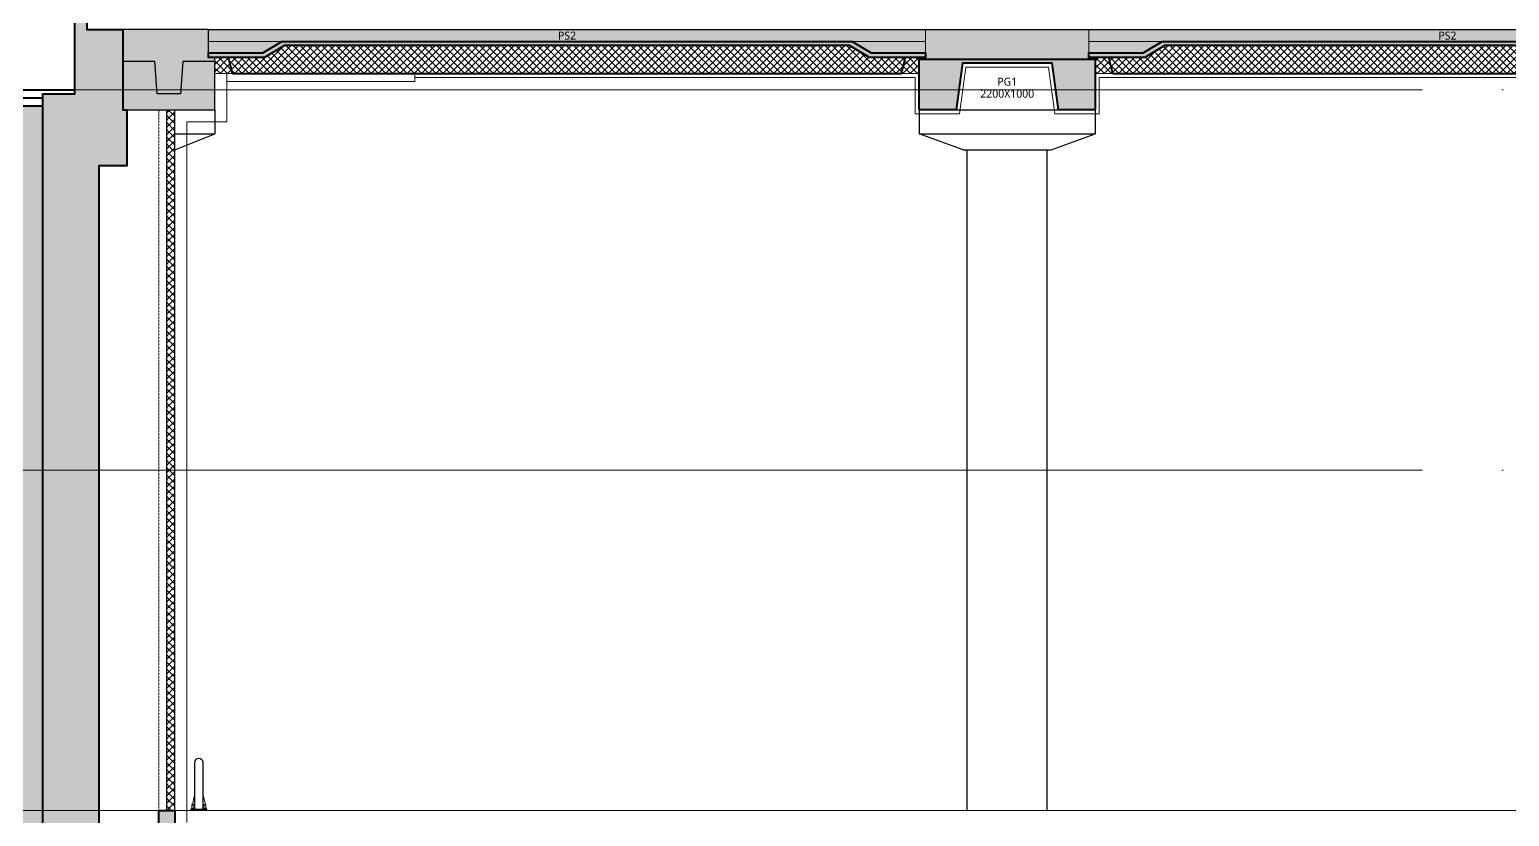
# Model space of a CAD drawing. Header units: millimetres. Extents: x 0 to 420000, y 0 to 297000.
# Drawn here: x 154798 to 173288, y 158425 to 168250 of the extents above; entities that cross this region are included whole.
import ezdxf
from ezdxf.enums import TextEntityAlignment as Align

# ---------------------------------------------------------------- set-up
doc = ezdxf.new("R2010")
doc.units = ezdxf.units.MM
doc.linetypes.add('CEN', pattern=[62, 60, -1, 0, -1])
doc.linetypes.add('HIDDEN', pattern=[0.375, 0.25, -0.125])
for name, color, linetype, lineweight in [('A-AXIS-LINE', 1, 'CEN', 15), ('A-CONC-LIN1', 2, 'Continuous', 40), ('A-CONC-LIN2', 7, 'Continuous', 25), ('A-ELEV-LIN2', 7, 'Continuous', 25), ('A-ELEV-LIN3', 8, 'Continuous', 18), ('A-GRND', 2, 'Continuous', 40), ('A-WAXM-BLOC', 3, 'Continuous', 25), ('A-XXXX-FIN2', 6, 'Continuous', 20), ('A-XXXX-HATC', 8, 'Continuous', 18), ('A-XXXX-HID', 8, 'HIDDEN', 18), ('A-XXXX-INSL1', 15, 'Continuous', 18), ('A-XXXX-INSL2', 8, 'Continuous', 18)]:
    doc.layers.add(name, color=color, linetype=linetype, lineweight=lineweight)
for name, color, linetype in [('A-CONC-SOLD', 253, 'CEN'), ('A-XXXX-SOLD', 252, 'Continuous'), ('CON', 2, 'Continuous')]:
    doc.layers.add(name, color=color, linetype=linetype)
doc.layers.add('A-XXXX-NPLT', color=144, linetype='Continuous', lineweight=15, plot=False)
doc.styles.add('맑은고딕', font='')
doc.styles.get('맑은고딕').set_extended_font_data('Malgun Gothic')

# ---------------------------------------------------------------- blocks, each defined once
blk = doc.blocks.new('axis(220316)')
at = {"layer": 'A-AXIS-LINE', "ltscale": 1000}
for p, q in [((4631788.1, -432118.7), (4955413.1, -432118.7)), ((4631788.1, -436868.7), (4955413.1, -436868.7)), ((4631788.1, -441118.7), (4955413.1, -441118.7))]:
    blk.add_line(p, q, dxfattribs=at)
blk = doc.blocks.new('PG1')
at = {"layer": 'A-CONC-SOLD'}
h = blk.add_hatch(color=256, dxfattribs=at)
h.dxf.hatch_style = 1
h.paths.add_polyline_path([(4800581, -237069), (4800581, -237439), (4802621, -237439), (4802621, -237069)])
h = blk.add_hatch(color=256, dxfattribs=at)
h.dxf.hatch_style = 1
h.paths.add_polyline_path([(4800501, -238069), (4800501, -237439), (4802701, -237439), (4802701, -238069), (4802241, -238069), (4802161, -237489), (4801041, -237489), (4800961, -238069)])
at = {"layer": 'A-CONC-LIN1'}
blk.add_lwpolyline([(4800501, -238069), (4800501, -237439), (4802701, -237439), (4802701, -238069), (4802241, -238069), (4802161, -237489), (4801041, -237489), (4800961, -238069), (4800501, -238069)], dxfattribs=at)
at = {"layer": 'A-CONC-LIN2'}
blk.add_line((4800581, -237069), (4802621, -237069), dxfattribs=at)
at = {"layer": 'A-XXXX-NPLT'}
blk.add_lwpolyline([(4802701, -238069), (4800501, -238069), (4800501, -237439), (4800581, -237439), (4800581, -237069), (4802621, -237069), (4802621, -237439), (4802701, -237439)], close=True, dxfattribs=at)
at = {"layer": 'A-XXXX-NPLT', "style": '맑은고딕'}
for s, p in [('PG1', (4801601, -237719)), ('2200X1000', (4801601, -237869))]:
    blk.add_text(s, height=100, dxfattribs=at).set_placement(p, align=Align.MIDDLE)
blk = doc.blocks.new('PS2(횡)')
at = {"layer": 'A-CONC-SOLD'}
h = blk.add_hatch(color=256, dxfattribs=at)
h.dxf.hatch_style = 1
h.paths.add_polyline_path([(1020, 0), (1020, -290), (1700, -290), (1937, -150), (9063, -150), (9300, -290), (9980, -290), (9980, 0)])
h = blk.add_hatch(color=256, dxfattribs=at)
h.dxf.hatch_style = 1
h.paths.add_polyline_path([(9980, -290), (9980, -350), (9280, -350), (9030, -200), (1970, -200), (1720, -350), (1020, -350), (1020, -290), (1700, -290), (1937, -150), (9063, -150), (9300, -290)])
at = {"layer": 'A-XXXX-INSL2'}
h = blk.add_hatch(dxfattribs=at)
h.set_pattern_fill('ANSI37', color=256, scale=20)
h.set_pattern_definition([(45, (-244012.5, -188500), (-44.90128, 44.90128), []), (135, (-244012.5, -188500), (-44.90128, -44.90128), [])])
h.paths.add_polyline_path([(1100, -550), (9900, -550), (9900, -350), (9280, -350), (9030, -200), (1970, -200), (1720, -350), (1100, -350)])
at = {"layer": 'A-CONC-LIN1', "color": 2}
for p, q in [((1320, -550), (1270, -350)), ((9680, -550), (9730, -350)), ((1320, -550), (9680, -550))]:
    blk.add_line(p, q, dxfattribs=at)
blk.add_lwpolyline([(9980, -290), (9980, -350), (9280, -350), (9030, -200), (1970, -200), (1720, -350), (1020, -350), (1020, -290), (1700, -290), (1937, -150), (9063, -150), (9300, -290)], close=True, dxfattribs=at)
at = {"layer": 'A-CONC-LIN2'}
blk.add_line((1020, 0), (9980, 0), dxfattribs=at)
at = {"layer": 'A-XXXX-INSL2'}
for p, q in [((1320, -550), (1100, -550)), ((9680, -550), (9900, -550))]:
    blk.add_line(p, q, dxfattribs=at)
at = {"layer": 'A-XXXX-NPLT'}
for p, q in [((1937, -150), (1020, -150)), ((9063, -150), (9980, -150))]:
    blk.add_line(p, q, dxfattribs=at)
at = {"layer": 'A-XXXX-NPLT', "style": '맑은고딕'}
blk.add_text('PS2', height=100, dxfattribs=at).set_placement((5500, -75), align=Align.MIDDLE)
blk = doc.blocks.new('횡지하층')
at = {"layer": 'A-CONC-SOLD'}
h = blk.add_hatch(color=256, dxfattribs=at)
h.dxf.hatch_style = 1
h.paths.add_polyline_path([(4890651, -238161), (4890251, -238161), (4890251, -237111), (4890101, -237111), (4890101, -237361), (4889651, -237361), (4889651, -238361), (4889601, -238361), (4889601, -239061), (4889951, -239061), (4889951, -247661), (4889201, -247661), (4889201, -247111), (4889001, -247111), (4889001, -247661), (4758201, -247661), (4758201, -247111), (4758001, -247111), (4758001, -247661), (4757251, -247661), (4757251, -239061), (4757601, -239061), (4757601, -238361), (4757551, -238361), (4757551, -237361), (4757101, -237361), (4757101, -237111), (4756951, -237111), (4756951, -238161), (4756551, -238161), (4756551, -247961), (4890651, -247961)])
h = blk.add_hatch(color=256, dxfattribs=at)
h.dxf.hatch_style = 1
h.paths.add_polyline_path([(4758621, -237361), (4757551, -237361), (4757551, -237761), (4757951, -237761), (4757981, -238161), (4758271, -238161), (4758301, -237761), (4758701, -237761), (4758701, -237711), (4758621, -237711)])
h = blk.add_hatch(color=256, dxfattribs=at)
h.dxf.hatch_style = 1
h.paths.add_polyline_path([(4757551, -237761), (4757551, -238361), (4758701, -238361), (4758701, -237761), (4758301, -237761), (4758271, -238161), (4757981, -238161), (4757951, -237761)])
at = {"layer": 'A-XXXX-HATC'}
h = blk.add_hatch(dxfattribs=at)
h.set_pattern_fill('ANSI37', color=256, scale=20)
h.set_pattern_definition([(45, (4601588.064, -405611.05), (-44.90128, 44.90128), []), (135, (4601588.064, -405611.05), (-44.90128, -44.90128), [])])
h.paths.add_polyline_path([(4758201, -238361), (4758101, -238361), (4758101, -247111), (4758201, -247111)])
at = {"layer": 'A-CONC-LIN1'}
blk.add_lwpolyline([(4756551, -247961), (4756551, -238161), (4756951, -238161), (4756951, -237111), (4757101, -237111), (4757101, -237361), (4757551, -237361), (4757551, -238361), (4757601, -238361), (4757601, -239061), (4757251, -239061), (4757251, -247661), (4758001, -247661), (4758001, -247111), (4758201, -247111), (4758201, -247661), (4889001, -247661)], dxfattribs=at)
at = {"layer": 'A-CONC-LIN2'}
for points in [[(4758621, -237361), (4757551, -237361)], [(4758701, -237761), (4758701, -237711), (4758621, -237711), (4758621, -237361)]]:
    blk.add_lwpolyline(points, dxfattribs=at)
at = {"layer": 'A-ELEV-LIN2'}
for p, q in [((4758701, -238361), (4758701, -238661)), ((4767501, -238361), (4769701, -238361)), ((4767501, -238361), (4767501, -238661)), ((4769701, -238361), (4769701, -238661)), ((4758201, -238661), (4758701, -238661)), ((4758201, -238861), (4758701, -238661)), ((4767501, -238661), (4769701, -238661)), ((4768051, -238861), (4767501, -238661)), ((4769151, -238861), (4769701, -238661)), ((4768051, -238861), (4769151, -238861)), ((4768101, -247111), (4768101, -238861)), ((4769101, -247111), (4769101, -238861))]:
    blk.add_line(p, q, dxfattribs=at)
at = {"layer": 'A-WAXM-BLOC'}
for p, q in [((4758101, -247111), (4758101, -238361)), ((4758201, -247111), (4758201, -238361))]:
    blk.add_line(p, q, dxfattribs=at)
at = {"layer": 'A-XXXX-FIN2'}
blk.add_line((4758351, -247111), (4888851, -247111), dxfattribs=at)
at = {"layer": 'A-XXXX-HID'}
blk.add_line((4758001, -247111), (4758001, -238361), dxfattribs=at)
at = {"layer": 'A-XXXX-INSL1'}
for points in [[(4758351, -247261), (4758351, -238511), (4758851, -238511), (4758851, -237911)], [(4761201, -237911), (4761201, -238011), (4758851, -238011)], [(4778451, -237961), (4769751, -237961), (4769751, -238411), (4769197, -238411), (4769117, -237831), (4768084, -237831), (4768004, -238411), (4767451, -238411), (4767451, -237961), (4761201, -237961)]]:
    blk.add_lwpolyline(points, dxfattribs=at)
at = {"layer": 'CON'}
blk.add_lwpolyline([(4757551, -237761), (4757551, -238361), (4758701, -238361), (4758701, -237761), (4758301, -237761), (4758271, -238161), (4757981, -238161), (4757951, -237761)], close=True, dxfattribs=at)
for p in [(4757601, -237361), (4768601, -237361)]:
    blk.add_blockref('PS2(횡)', p)
at = {"layer": 'A-CONC-LIN1'}
blk.add_blockref('PG1', (-33000, -292), dxfattribs=at)
blk = doc.blocks.new('추락방지볼라드')
at = {"layer": 'A-ELEV-LIN2'}
for p, q in [((-100, 10), (100, 10)), ((-100, 0), (-100, 10)), ((-100, 0), (100, 0)), ((100, 0), (100, 10))]:
    blk.add_line(p, q, dxfattribs=at)
for points in [[(-50, 600), (-50, 10)], [(50, 10), (50, 600)]]:
    blk.add_lwpolyline(points, dxfattribs=at)
blk.add_arc((0, 600), 50, 0, 180, dxfattribs=at)
at = {"layer": 'A-ELEV-LIN3'}
for p, q in [((-50, 210), (-81, 73)), ((50, 210), (81, 73)), ((-99, 12), (-99, 10)), ((-99, 12), (-50, 12)), ((-94, 28), (-54, 28)), ((-94, 28), (-94, 12)), ((-85, 73), (-88, 71)), ((-88, 71), (-88, 12)), ((-88, 71), (-61, 70)), ((-88, 67), (-61, 66)), ((-88, 64), (-61, 62)), ((-85, 73), (-63, 73)), ((-63, 73), (-61, 71)), ((-61, 71), (-61, 12)), ((-54, 28), (-54, 12)), ((-50, 12), (-50, 10)), ((50, 12), (50, 10)), ((99, 12), (50, 12)), ((94, 28), (54, 28)), ((54, 28), (54, 12)), ((63, 73), (61, 71)), ((61, 71), (61, 12)), ((88, 71), (61, 70)), ((88, 67), (61, 66)), ((88, 64), (61, 62)), ((85, 73), (63, 73)), ((85, 73), (88, 71)), ((88, 71), (88, 12)), ((94, 28), (94, 12)), ((99, 12), (99, 10))]:
    blk.add_line(p, q, dxfattribs=at)

msp = doc.modelspace()

# ---------------------------------------------------------------- hatches: boundary and pattern name
at = {"layer": 'A-XXXX-SOLD'}
h = msp.add_hatch(color=256, dxfattribs=at)
h.dxf.hatch_style = 1
edge = h.paths.add_edge_path()
edge.add_line((110962.5, 156300), (110962.5, 156300))
edge.add_line((110962.5, 156300), (110962.5, 167200))
edge.add_line((110962.5, 167200), (111512.5, 167200))
edge.add_line((111512.5, 167200), (111512.5, 167300))
edge.add_line((111512.5, 167300), (100372.7, 167300))
edge.add_line((100372.7, 167300), (100372.7, 167078.1))
edge.add_arc((94222.7, 81943.7), 85356.2, 85.868204, 94.131796)
edge.add_line((88072.7, 167078.1), (88072.7, 167300))
edge.add_line((88072.7, 167300), (50205.2, 167300))
edge.add_line((50205.2, 167300), (50205.2, 148500))
edge.add_line((50205.2, 148500), (373825, 148500))
edge.add_line((373825, 148500), (373825, 167100))
edge.add_arc((350657.4, -1174940.9), 1342240.9, 89.0110046, 91.0020244)
edge.add_line((327184.7, 167094.7), (327184.7, 167300))
edge.add_line((327184.7, 167300), (289062.5, 167300))
edge.add_line((289062.5, 167300), (289062.5, 157450))
edge.add_line((289062.5, 157450), (154962.5, 157450))
edge.add_line((154962.5, 157450), (154962.5, 167300))
edge.add_line((154962.5, 167300), (153912.5, 167300))
edge.add_line((153912.5, 167300), (153912.5, 158450))
edge.add_line((153912.5, 158450), (146148.2, 158450))
edge.add_line((146148.2, 158450), (145148.2, 157400))
edge.add_line((145148.2, 157400), (130911, 157400))
edge.add_line((130911, 157400), (129911, 156100))
edge.add_line((129911, 156100), (110962.5, 156100))
edge.add_line((110962.5, 156100), (110962.5, 156300))

# ---------------------------------------------------------------- linework, layer by layer
at = {"layer": 'A-GRND'}
for p, q in [((153912.5, 167500), (155362.5, 167500)), ((153912.5, 167400), (154962.5, 167400)), ((153912.5, 167300), (154962.5, 167300))]:
    msp.add_line(p, q, dxfattribs=at)

# ---------------------------------------------------------------- block references
at = {"xscale": -1}
msp.add_blockref('추락방지볼라드', (156912.5, 158500), dxfattribs=at)
at = {"layer": 'A-AXIS-LINE'}
msp.add_blockref('axis(220316)', (-4581588.1, 599618.7), dxfattribs=at)
at = {"layer": 'A-CONC-LIN1'}
msp.add_blockref('횡지하층', (-4601588.1, 405611.1), dxfattribs=at)

doc.saveas('drawing.dxf')
